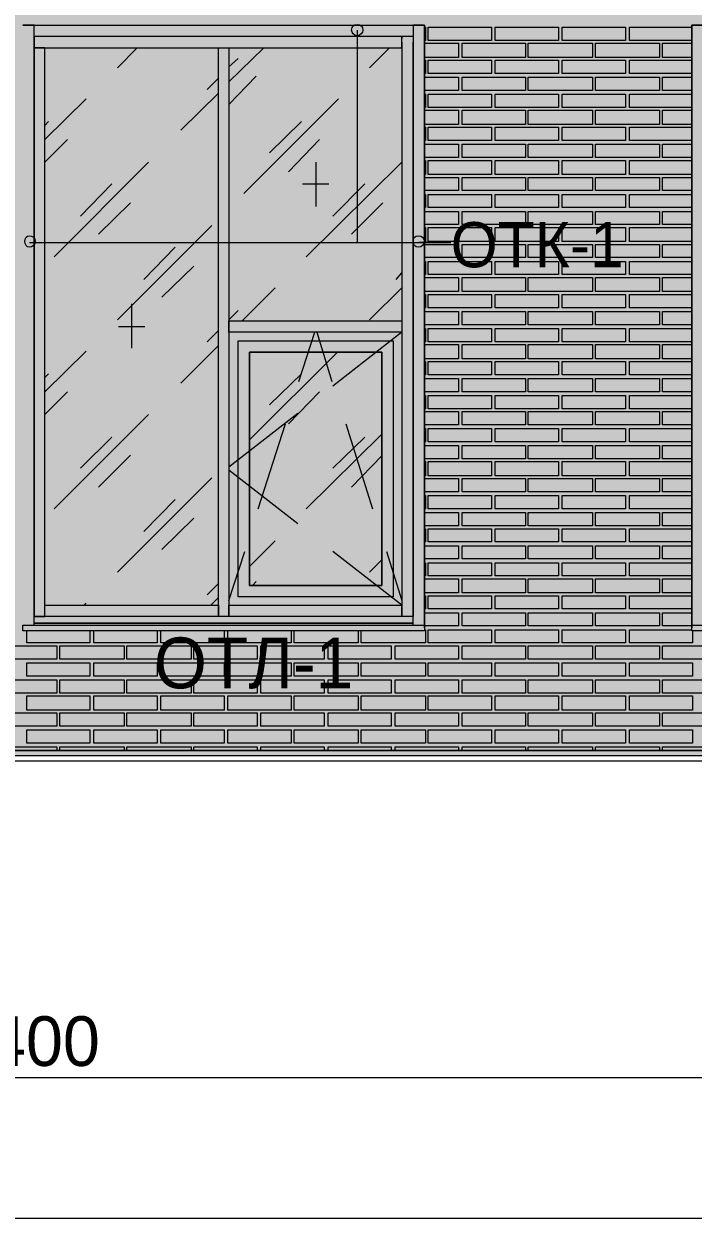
# Model space of a CAD drawing. Header units: millimetres. Extents: x -28928 to 100580, y -22867 to 36490.
# Drawn here: x -1182 to 1815, y 14249 to 19599 of the extents above; entities that cross this region are included whole.
import ezdxf

# ---------------------------------------------------------------- set-up
doc = ezdxf.new("R2010")
doc.units = ezdxf.units.MM
doc.layers.add('PDF _Геометрия', color=7, linetype='Continuous', true_color=0x8f8e8d)
doc.layers.add('PDF _Сплошная заливка', color=7, linetype='Continuous', true_color=0xffffff)
doc.layers.add('PDF _Текст', color=7, linetype='Continuous')

msp = doc.modelspace()

# ---------------------------------------------------------------- hatches: boundary and pattern name
at = {"layer": 'PDF _Сплошная заливка', "true_color": 0xdcd6cf, "transparency": 33554559}
msp.add_hatch(color=254, dxfattribs=at).paths.add_polyline_path([(-18676.6, 16343.4), (-18676.6, 19592.6), (-17276.3, 19592.6), (-17276.3, 16343.4), (19112.6, 16343.4), (19112.6, 30089.1), (-21853.9, 30089.1), (-21853.9, 16343.4), (-21375.9, 16343.4), (-21375.9, 19592.6), (-19277.4, 19592.6), (-19277.4, 16343.4)])

# ---------------------------------------------------------------- linework, layer by layer
at = {"layer": 'PDF _Геометрия', "color": 7, "lineweight": 9}
for points in [[(-21375.9, 16343.4), (-21853.9, 16343.4), (-21375.9, 16343.4), (-21853.9, 16343.4), (-21375.9, 16343.4), (-21375.9, 19592.6), (-19277.4, 19592.6), (-19277.4, 16343.4), (-18676.6, 16343.4), (-18676.6, 19592.6), (-17276.3, 19592.6), (-17276.3, 16343.4), (19112.6, 16343.4), (19112.6, 30089.1), (19112.6, 16343.4), (19133.7, 16343.4), (19133.7, 30089.1), (19133.7, 16343.4), (52641.4, 16343.4)], [(-1135.9, 16906), (-1135.9, 16969.5), (-1135.9, 18243), (-1135.9, 16944.1), (-1089.3, 16944.1), (-1089.3, 18243), (-1089.3, 19491), (-1135.9, 19491), (-1135.9, 18243), (-1135.9, 19516.4), (-1135.9, 19592.6), (-1186.6, 19592.6)], [(-1186.6, 19592.6), (611.4, 19592.6), (611.4, 16893.4), (611.4, 16969.5), (611.4, 18243), (611.4, 19516.4), (611.4, 19592.6), (560.7, 19592.6), (560.7, 19516.4)], [(1910.3, 19516.4), (1910.3, 16944.1), (1859.5, 16944.1), (1859.5, 19516.4), (1859.5, 19592.6), (1808.7, 19592.6), (1808.7, 19516.4), (1808.7, 16969.5), (1808.7, 16893.4), (1808.7, 19592.6), (3611.1, 19592.6), (3611.1, 16893.4), (3611.1, 16969.5), (3611.1, 19516.4), (3611.1, 19592.6), (3560.3, 19592.6), (3560.3, 19516.4), (3560.3, 16944.1), (3509.5, 16944.1), (3509.5, 19516.4)], [(311.1, 19571.4), (311.1, 18619.5), (729.9, 18619.5), (586.1, 18619.5)], [(509.9, 19541.8), (509.9, 19533.4)], [(-763.6, 19402.2), (-674.7, 19491)], [(509.9, 19516.4), (509.9, 18243), (509.9, 16944.1), (-264.3, 16944.1), (-264.3, 16994.9), (509.9, 16994.9)], [(-264.3, 19338.7), (-107.8, 19491)], [(560.7, 16906), (560.7, 16969.5), (560.7, 18243), (560.7, 19516.4), (560.7, 18243), (560.7, 16944.1), (509.9, 16944.1), (509.9, 16994.9), (201.1, 17236)], [(366.1, 19402.2), (454.9, 19491)], [(-264.3, 19406.4), (-222, 19444.5)], [(-361.6, 19304.9), (-310.9, 19355.7)], [(-264.3, 19237.2), (-141.6, 19364.1)], [(-1089.3, 19080.7), (-903.2, 19262.6)], [(-480.1, 19123), (-310.9, 19288)], [(-196.6, 18839.5), (226.4, 19262.6)], [(-1089.3, 19144.1), (-1072.4, 19161)], [(-82.4, 19021.4), (61.4, 19161)], [(-1089.3, 18979.1), (-987.8, 19080.7)], [(2.2, 18936.8), (141.8, 19080.7)], [(-1047, 18556), (-623.9, 18979.1)], [(82.6, 18556), (509.9, 18979.1)], [(124.9, 18979.1), (124.9, 18780.3)], [(-928.6, 18738), (-788.9, 18881.8)], [(65.7, 18881.8), (184.1, 18881.8)], [(201.1, 18738), (344.9, 18881.8)], [(-848.2, 18657.6), (-704.3, 18797.2)], [(285.7, 18657.6), (425.3, 18797.2)], [(-763.6, 18272.6), (-340.5, 18695.7)], [(-1157, 18619.5), (729.9, 18619.5)], [(-645.1, 18454.5), (-505.5, 18598.4)], [(-564.7, 18374.1), (-420.9, 18513.7)], [(484.5, 18454.5), (509.9, 18484.1)], [(-205.1, 18268.4), (-57, 18416.4)], [(366.1, 18272.6), (509.9, 18416.4)], [(-700.1, 18344.5), (-700.1, 18145.7)], [(-264.3, 18272.6), (-222, 18314.9)], [(-759.3, 18243), (-640.9, 18243)], [(-361.6, 18175.3), (-310.9, 18226)], [(48.7, 17997.6), (120.7, 18217.6)], [(129.1, 18217.6), (196.8, 17997.6)], [(509.9, 18217.6), (201.1, 17976.4)], [(-480.1, 17989.1), (-310.9, 18158.4)], [(-1089.3, 17951), (-903.2, 18133)], [(-171.3, 17735.3), (222.2, 18128.7)], [(-1089.3, 18014.5), (-1072.4, 18031.4)], [(-82.4, 17891.8), (61.4, 18031.4)], [(-1089.3, 17849.5), (-987.8, 17951)], [(2.2, 17807.2), (141.8, 17951)], [(-1047, 17426.4), (-623.9, 17849.5)], [(44.5, 17853.7), (-264.3, 17612.6)], [(-133.2, 17426.4), (-10.5, 17807.2)], [(260.3, 17807.2), (378.7, 17426.4)], [(-928.6, 17608.4), (-788.9, 17748)], [(82.6, 17426.4), (421.1, 17760.7)], [(201.1, 17608.4), (344.9, 17748)], [(-848.2, 17523.7), (-704.3, 17667.6)], [(285.7, 17523.7), (421.1, 17663.4)], [(-763.6, 17143), (-340.5, 17566)], [(44.5, 17358.7), (-264.3, 17599.9)], [(-645.1, 17324.9), (-505.5, 17468.7)], [(-564.7, 17244.5), (-420.9, 17384.1)], [(-171.3, 17168.4), (-57, 17282.6)], [(-264.3, 17016), (-192.4, 17236)], [(442.2, 17236), (509.9, 17016)], [(366.1, 17143), (421.1, 17198)], [(-361.6, 17041.4), (-310.9, 17092.2)], [(-158.6, 17083.7), (-141.6, 17100.7)], [(-344.7, 16994.9), (-310.9, 17028.7)], [(-911.6, 16994.9), (-903.2, 17003.4)], [(560.7, 16944.1), (-1135.9, 16944.1)], [(560.7, 16914.5), (-1135.9, 16914.5), (560.7, 16914.5)], [(560.7, 16914.5), (-1135.9, 16914.5)], [(611.4, 16906), (611.4, 16906)], [(1808.7, 16906), (1808.7, 16906)], [(611.4, 16884.9), (611.4, 16880.7)], [(1808.7, 16880.7), (1808.7, 16884.9)], [(82117.2, 14536.8), (82117.2, 16296.8), (63269.1, 16296.8), (-22471.6, 16296.8)], [(-21642.4, 14879.5), (18850.3, 14879.5), (18778.4, 14807.6)], [(-21642.4, 14249.1), (82028.4, 14249.1)]]:
    msp.add_lwpolyline(points, dxfattribs=at)
for points in [[(-289.7, 19541.8), (-1135.9, 19541.8), (-1135.9, 19491), (-289.7, 19491), (509.9, 19491), (509.9, 19541.8), (-289.7, 19541.8), (-1110.5, 19541.8), (-1135.9, 19541.8), (-1135.9, 19592.6), (-1110.5, 19592.6), (-289.7, 19592.6), (535.3, 19592.6), (560.7, 19592.6), (560.7, 19541.8), (535.3, 19541.8)], [(-264.3, 16944.1), (-310.9, 16944.1), (-1089.3, 16944.1), (-1089.3, 16994.9), (-310.9, 16994.9), (-310.9, 16944.1), (-310.9, 18243), (-310.9, 19491), (-264.3, 19491), (-264.3, 18243)], [(509.9, 18217.6), (-264.3, 18217.6), (-264.3, 18268.4), (509.9, 18268.4)], [(-222, 18179.5), (471.8, 18179.5), (471.8, 17033), (-222, 17033)], [(471.8, 18179.5), (471.8, 17033), (-222, 17033), (-222, 18179.5)], [(421.1, 18128.7), (-171.3, 18128.7), (-171.3, 17083.7), (421.1, 17083.7)], [(-171.3, 17083.7), (-171.3, 18128.7), (421.1, 18128.7), (421.1, 17083.7)], [(611.4, 16880.7), (-1186.6, 16880.7), (-1186.6, 16906), (611.4, 16906)], [(3611.1, 16880.7), (1808.7, 16880.7), (1808.7, 16906), (3611.1, 16906)], [(62173.4, 16322.2), (62173.4, 16343.4), (-17276.3, 16343.4), (19112.6, 16343.4), (-17276.3, 16343.4), (-17276.3, 16322.2)]]:
    msp.add_lwpolyline(points, close=True, dxfattribs=at)
at = {"layer": 'PDF _Геометрия', "lineweight": 9}
for points in [[(611.4, 19584.1), (615.7, 19584.1), (615.7, 19524.9), (611.4, 19524.9)], [(1808.7, 19524.9), (1529.5, 19524.9), (1529.5, 19584.1), (1808.7, 19584.1)], [(611.4, 19512.2), (619.9, 19512.2), (763.7, 19512.2), (763.7, 19448.7), (619.9, 19448.7), (611.4, 19448.7)], [(1808.7, 19448.7), (1677.6, 19448.7), (1677.6, 19512.2), (1808.7, 19512.2)], [(611.4, 19436), (615.7, 19436), (615.7, 19376.8), (611.4, 19376.8)], [(1808.7, 19376.8), (1529.5, 19376.8), (1529.5, 19436), (1808.7, 19436)], [(611.4, 19359.9), (619.9, 19359.9), (763.7, 19359.9), (763.7, 19300.7), (619.9, 19300.7), (611.4, 19300.7)], [(1808.7, 19300.7), (1677.6, 19300.7), (1677.6, 19359.9), (1808.7, 19359.9)], [(611.4, 19283.7), (615.7, 19283.7), (615.7, 19224.5), (611.4, 19224.5)], [(1808.7, 19224.5), (1529.5, 19224.5), (1529.5, 19283.7), (1808.7, 19283.7)], [(611.4, 19211.8), (619.9, 19211.8), (763.7, 19211.8), (763.7, 19148.4), (619.9, 19148.4), (611.4, 19148.4)], [(1808.7, 19148.4), (1677.6, 19148.4), (1677.6, 19211.8), (1808.7, 19211.8)], [(611.4, 19135.7), (615.7, 19135.7), (615.7, 19076.4), (611.4, 19076.4)], [(1808.7, 19076.4), (1529.5, 19076.4), (1529.5, 19135.7), (1808.7, 19135.7)], [(611.4, 19059.5), (619.9, 19059.5), (763.7, 19059.5), (763.7, 19000.3), (619.9, 19000.3), (611.4, 19000.3)], [(1808.7, 19000.3), (1677.6, 19000.3), (1677.6, 19059.5), (1808.7, 19059.5)], [(611.4, 18987.6), (615.7, 18987.6), (615.7, 18924.1), (611.4, 18924.1)], [(1808.7, 18924.1), (1529.5, 18924.1), (1529.5, 18987.6), (1808.7, 18987.6)], [(611.4, 18911.4), (619.9, 18911.4), (763.7, 18911.4), (763.7, 18852.2), (619.9, 18852.2), (611.4, 18852.2)], [(1808.7, 18852.2), (1677.6, 18852.2), (1677.6, 18911.4), (1808.7, 18911.4)], [(611.4, 18835.3), (615.7, 18835.3), (615.7, 18776), (611.4, 18776)], [(1808.7, 18776), (1529.5, 18776), (1529.5, 18835.3), (1808.7, 18835.3)], [(611.4, 18759.1), (619.9, 18759.1), (763.7, 18759.1), (763.7, 18699.9), (619.9, 18699.9), (611.4, 18699.9)], [(1808.7, 18699.9), (1677.6, 18699.9), (1677.6, 18759.1), (1808.7, 18759.1)], [(611.4, 18687.2), (615.7, 18687.2), (615.7, 18623.7), (611.4, 18623.7)], [(1808.7, 18623.7), (1529.5, 18623.7), (1529.5, 18687.2), (1808.7, 18687.2)], [(611.4, 18611), (619.9, 18611), (763.7, 18611), (763.7, 18551.8), (619.9, 18551.8), (611.4, 18551.8)], [(1808.7, 18551.8), (1677.6, 18551.8), (1677.6, 18611), (1808.7, 18611)], [(611.4, 18534.9), (615.7, 18534.9), (615.7, 18475.7), (611.4, 18475.7)], [(1808.7, 18475.7), (1529.5, 18475.7), (1529.5, 18534.9), (1808.7, 18534.9)], [(611.4, 18463), (619.9, 18463), (763.7, 18463), (763.7, 18399.5), (619.9, 18399.5), (611.4, 18399.5)], [(1808.7, 18399.5), (1677.6, 18399.5), (1677.6, 18463), (1808.7, 18463)], [(611.4, 18386.8), (615.7, 18386.8), (615.7, 18327.6), (611.4, 18327.6)], [(1808.7, 18327.6), (1529.5, 18327.6), (1529.5, 18386.8), (1808.7, 18386.8)], [(611.4, 18310.7), (619.9, 18310.7), (763.7, 18310.7), (763.7, 18251.4), (619.9, 18251.4), (611.4, 18251.4)], [(1808.7, 18251.4), (1677.6, 18251.4), (1677.6, 18310.7), (1808.7, 18310.7)], [(611.4, 18234.5), (615.7, 18234.5), (615.7, 18175.3), (611.4, 18175.3)], [(1808.7, 18175.3), (1529.5, 18175.3), (1529.5, 18234.5), (1808.7, 18234.5)], [(611.4, 18162.6), (619.9, 18162.6), (763.7, 18162.6), (763.7, 18099.1), (619.9, 18099.1), (611.4, 18099.1)], [(1808.7, 18099.1), (1677.6, 18099.1), (1677.6, 18162.6), (1808.7, 18162.6)], [(611.4, 18086.4), (615.7, 18086.4), (615.7, 18027.2), (611.4, 18027.2)], [(1808.7, 18027.2), (1529.5, 18027.2), (1529.5, 18086.4), (1808.7, 18086.4)], [(611.4, 18010.3), (619.9, 18010.3), (763.7, 18010.3), (763.7, 17951), (619.9, 17951), (611.4, 17951)], [(1808.7, 17951), (1677.6, 17951), (1677.6, 18010.3), (1808.7, 18010.3)], [(611.4, 17934.1), (615.7, 17934.1), (615.7, 17874.9), (611.4, 17874.9)], [(1808.7, 17874.9), (1529.5, 17874.9), (1529.5, 17934.1), (1808.7, 17934.1)], [(611.4, 17862.2), (619.9, 17862.2), (763.7, 17862.2), (763.7, 17803), (619.9, 17803), (611.4, 17803)], [(1808.7, 17803), (1677.6, 17803), (1677.6, 17862.2), (1808.7, 17862.2)], [(611.4, 17786), (615.7, 17786), (615.7, 17726.8), (611.4, 17726.8)], [(1808.7, 17726.8), (1529.5, 17726.8), (1529.5, 17786), (1808.7, 17786)], [(611.4, 17709.9), (619.9, 17709.9), (763.7, 17709.9), (763.7, 17650.7), (619.9, 17650.7), (611.4, 17650.7)], [(1808.7, 17650.7), (1677.6, 17650.7), (1677.6, 17709.9), (1808.7, 17709.9)], [(611.4, 17638), (615.7, 17638), (615.7, 17574.5), (611.4, 17574.5)], [(1808.7, 17574.5), (1529.5, 17574.5), (1529.5, 17638), (1808.7, 17638)], [(611.4, 17561.8), (619.9, 17561.8), (763.7, 17561.8), (763.7, 17502.6), (619.9, 17502.6), (611.4, 17502.6)], [(1808.7, 17502.6), (1677.6, 17502.6), (1677.6, 17561.8), (1808.7, 17561.8)], [(611.4, 17485.7), (615.7, 17485.7), (615.7, 17426.4), (611.4, 17426.4)], [(1808.7, 17426.4), (1529.5, 17426.4), (1529.5, 17485.7), (1808.7, 17485.7)], [(611.4, 17409.5), (619.9, 17409.5), (763.7, 17409.5), (763.7, 17350.3), (619.9, 17350.3), (611.4, 17350.3)], [(1808.7, 17350.3), (1677.6, 17350.3), (1677.6, 17409.5), (1808.7, 17409.5)], [(611.4, 17337.6), (615.7, 17337.6), (615.7, 17278.4), (611.4, 17278.4)], [(1808.7, 17278.4), (1529.5, 17278.4), (1529.5, 17337.6), (1808.7, 17337.6)], [(611.4, 17261.4), (619.9, 17261.4), (763.7, 17261.4), (763.7, 17202.2), (619.9, 17202.2), (611.4, 17202.2)], [(1808.7, 17202.2), (1677.6, 17202.2), (1677.6, 17261.4), (1808.7, 17261.4)], [(611.4, 17185.3), (615.7, 17185.3), (615.7, 17126), (611.4, 17126)], [(1808.7, 17126), (1529.5, 17126), (1529.5, 17185.3), (1808.7, 17185.3)], [(611.4, 17113.4), (619.9, 17113.4), (763.7, 17113.4), (763.7, 17049.9), (619.9, 17049.9), (611.4, 17049.9)], [(1808.7, 17049.9), (1677.6, 17049.9), (1677.6, 17113.4), (1808.7, 17113.4)], [(611.4, 17037.2), (615.7, 17037.2), (615.7, 16978), (611.4, 16978)], [(1808.7, 16978), (1529.5, 16978), (1529.5, 17037.2), (1808.7, 17037.2)], [(611.4, 16961), (619.9, 16961), (763.7, 16961), (763.7, 16901.8), (619.9, 16901.8), (611.4, 16901.8)], [(1808.7, 16901.8), (1677.6, 16901.8), (1677.6, 16961), (1808.7, 16961)], [(-886.3, 16880.7), (-886.3, 16825.7), (-1169.7, 16825.7), (-1169.7, 16880.7)], [(-585.9, 16880.7), (-585.9, 16825.7), (-869.3, 16825.7), (-869.3, 16880.7)], [(-285.5, 16880.7), (-285.5, 16825.7), (-568.9, 16825.7), (-568.9, 16880.7)], [(14.9, 16880.7), (14.9, 16825.7), (-268.6, 16825.7), (-268.6, 16880.7)], [(315.3, 16880.7), (315.3, 16825.7), (27.6, 16825.7), (27.6, 16880.7)], [(611.4, 16884.9), (615.7, 16884.9), (615.7, 16825.7), (328, 16825.7), (328, 16880.7)], [(1813, 16880.7), (1813, 16825.7), (1529.5, 16825.7), (1529.5, 16884.9), (1808.7, 16884.9)], [(-1317.8, 16343.4), (-1317.8, 16360.3), (-1178.2, 16360.3), (-1034.3, 16360.3), (-1034.3, 16343.4)], [(-1021.6, 16343.4), (-1021.6, 16360.3), (-877.8, 16360.3), (-733.9, 16360.3), (-733.9, 16343.4)], [(-721.3, 16343.4), (-721.3, 16360.3), (-577.4, 16360.3), (-433.6, 16360.3), (-433.6, 16343.4)], [(-420.9, 16343.4), (-420.9, 16360.3), (-277, 16360.3), (-137.4, 16360.3), (-137.4, 16343.4)], [(-120.5, 16343.4), (-120.5, 16360.3), (23.4, 16360.3), (163, 16360.3), (163, 16343.4)], [(179.9, 16343.4), (179.9, 16360.3), (323.7, 16360.3), (463.4, 16360.3), (463.4, 16343.4)], [(480.3, 16343.4), (480.3, 16360.3), (619.9, 16360.3), (763.7, 16360.3), (763.7, 16343.4)], [(780.7, 16343.4), (780.7, 16360.3), (920.3, 16360.3), (1064.1, 16360.3), (1064.1, 16343.4)], [(1076.8, 16343.4), (1076.8, 16360.3), (1220.7, 16360.3), (1364.5, 16360.3), (1364.5, 16343.4)], [(1377.2, 16343.4), (1377.2, 16360.3), (1521.1, 16360.3), (1664.9, 16360.3), (1664.9, 16343.4)], [(1677.6, 16343.4), (1677.6, 16360.3), (1821.4, 16360.3), (1961.1, 16360.3), (1961.1, 16343.4)]]:
    msp.add_lwpolyline(points, dxfattribs=at)
for points in [[(911.8, 19584.1), (911.8, 19524.9), (628.4, 19524.9), (628.4, 19584.1)], [(1212.2, 19584.1), (1212.2, 19524.9), (928.7, 19524.9), (928.7, 19584.1)], [(1512.6, 19584.1), (1512.6, 19524.9), (1229.1, 19524.9), (1229.1, 19584.1)], [(1064.1, 19448.7), (920.3, 19448.7), (780.7, 19448.7), (780.7, 19512.2), (920.3, 19512.2), (1064.1, 19512.2)], [(1364.5, 19448.7), (1220.7, 19448.7), (1076.8, 19448.7), (1076.8, 19512.2), (1220.7, 19512.2), (1364.5, 19512.2)], [(1664.9, 19448.7), (1521.1, 19448.7), (1377.2, 19448.7), (1377.2, 19512.2), (1521.1, 19512.2), (1664.9, 19512.2)], [(911.8, 19436), (911.8, 19376.8), (628.4, 19376.8), (628.4, 19436)], [(1212.2, 19436), (1212.2, 19376.8), (928.7, 19376.8), (928.7, 19436)], [(1512.6, 19436), (1512.6, 19376.8), (1229.1, 19376.8), (1229.1, 19436)], [(1064.1, 19300.7), (920.3, 19300.7), (780.7, 19300.7), (780.7, 19359.9), (920.3, 19359.9), (1064.1, 19359.9)], [(1364.5, 19300.7), (1220.7, 19300.7), (1076.8, 19300.7), (1076.8, 19359.9), (1220.7, 19359.9), (1364.5, 19359.9)], [(1664.9, 19300.7), (1521.1, 19300.7), (1377.2, 19300.7), (1377.2, 19359.9), (1521.1, 19359.9), (1664.9, 19359.9)], [(911.8, 19283.7), (911.8, 19224.5), (628.4, 19224.5), (628.4, 19283.7)], [(1212.2, 19283.7), (1212.2, 19224.5), (928.7, 19224.5), (928.7, 19283.7)], [(1512.6, 19283.7), (1512.6, 19224.5), (1229.1, 19224.5), (1229.1, 19283.7)], [(1064.1, 19148.4), (920.3, 19148.4), (780.7, 19148.4), (780.7, 19211.8), (920.3, 19211.8), (1064.1, 19211.8)], [(1364.5, 19148.4), (1220.7, 19148.4), (1076.8, 19148.4), (1076.8, 19211.8), (1220.7, 19211.8), (1364.5, 19211.8)], [(1664.9, 19148.4), (1521.1, 19148.4), (1377.2, 19148.4), (1377.2, 19211.8), (1521.1, 19211.8), (1664.9, 19211.8)], [(911.8, 19135.7), (911.8, 19076.4), (628.4, 19076.4), (628.4, 19135.7)], [(1212.2, 19135.7), (1212.2, 19076.4), (928.7, 19076.4), (928.7, 19135.7)], [(1512.6, 19135.7), (1512.6, 19076.4), (1229.1, 19076.4), (1229.1, 19135.7)], [(1064.1, 19000.3), (920.3, 19000.3), (780.7, 19000.3), (780.7, 19059.5), (920.3, 19059.5), (1064.1, 19059.5)], [(1364.5, 19000.3), (1220.7, 19000.3), (1076.8, 19000.3), (1076.8, 19059.5), (1220.7, 19059.5), (1364.5, 19059.5)], [(1664.9, 19000.3), (1521.1, 19000.3), (1377.2, 19000.3), (1377.2, 19059.5), (1521.1, 19059.5), (1664.9, 19059.5)], [(911.8, 18987.6), (911.8, 18924.1), (628.4, 18924.1), (628.4, 18987.6)], [(1212.2, 18987.6), (1212.2, 18924.1), (928.7, 18924.1), (928.7, 18987.6)], [(1512.6, 18987.6), (1512.6, 18924.1), (1229.1, 18924.1), (1229.1, 18987.6)], [(1064.1, 18852.2), (920.3, 18852.2), (780.7, 18852.2), (780.7, 18911.4), (920.3, 18911.4), (1064.1, 18911.4)], [(1364.5, 18852.2), (1220.7, 18852.2), (1076.8, 18852.2), (1076.8, 18911.4), (1220.7, 18911.4), (1364.5, 18911.4)], [(1664.9, 18852.2), (1521.1, 18852.2), (1377.2, 18852.2), (1377.2, 18911.4), (1521.1, 18911.4), (1664.9, 18911.4)], [(911.8, 18835.3), (911.8, 18776), (628.4, 18776), (628.4, 18835.3)], [(1212.2, 18835.3), (1212.2, 18776), (928.7, 18776), (928.7, 18835.3)], [(1512.6, 18835.3), (1512.6, 18776), (1229.1, 18776), (1229.1, 18835.3)], [(1064.1, 18699.9), (920.3, 18699.9), (780.7, 18699.9), (780.7, 18759.1), (920.3, 18759.1), (1064.1, 18759.1)], [(1364.5, 18699.9), (1220.7, 18699.9), (1076.8, 18699.9), (1076.8, 18759.1), (1220.7, 18759.1), (1364.5, 18759.1)], [(1664.9, 18699.9), (1521.1, 18699.9), (1377.2, 18699.9), (1377.2, 18759.1), (1521.1, 18759.1), (1664.9, 18759.1)], [(911.8, 18687.2), (911.8, 18623.7), (628.4, 18623.7), (628.4, 18687.2)], [(1212.2, 18687.2), (1212.2, 18623.7), (928.7, 18623.7), (928.7, 18687.2)], [(1512.6, 18687.2), (1512.6, 18623.7), (1229.1, 18623.7), (1229.1, 18687.2)], [(1064.1, 18551.8), (920.3, 18551.8), (780.7, 18551.8), (780.7, 18611), (920.3, 18611), (1064.1, 18611)], [(1364.5, 18551.8), (1220.7, 18551.8), (1076.8, 18551.8), (1076.8, 18611), (1220.7, 18611), (1364.5, 18611)], [(1664.9, 18551.8), (1521.1, 18551.8), (1377.2, 18551.8), (1377.2, 18611), (1521.1, 18611), (1664.9, 18611)], [(911.8, 18534.9), (911.8, 18475.7), (628.4, 18475.7), (628.4, 18534.9)], [(1212.2, 18534.9), (1212.2, 18475.7), (928.7, 18475.7), (928.7, 18534.9)], [(1512.6, 18534.9), (1512.6, 18475.7), (1229.1, 18475.7), (1229.1, 18534.9)], [(1064.1, 18399.5), (920.3, 18399.5), (780.7, 18399.5), (780.7, 18463), (920.3, 18463), (1064.1, 18463)], [(1364.5, 18399.5), (1220.7, 18399.5), (1076.8, 18399.5), (1076.8, 18463), (1220.7, 18463), (1364.5, 18463)], [(1664.9, 18399.5), (1521.1, 18399.5), (1377.2, 18399.5), (1377.2, 18463), (1521.1, 18463), (1664.9, 18463)], [(911.8, 18386.8), (911.8, 18327.6), (628.4, 18327.6), (628.4, 18386.8)], [(1212.2, 18386.8), (1212.2, 18327.6), (928.7, 18327.6), (928.7, 18386.8)], [(1512.6, 18386.8), (1512.6, 18327.6), (1229.1, 18327.6), (1229.1, 18386.8)], [(1064.1, 18251.4), (920.3, 18251.4), (780.7, 18251.4), (780.7, 18310.7), (920.3, 18310.7), (1064.1, 18310.7)], [(1364.5, 18251.4), (1220.7, 18251.4), (1076.8, 18251.4), (1076.8, 18310.7), (1220.7, 18310.7), (1364.5, 18310.7)], [(1664.9, 18251.4), (1521.1, 18251.4), (1377.2, 18251.4), (1377.2, 18310.7), (1521.1, 18310.7), (1664.9, 18310.7)], [(911.8, 18234.5), (911.8, 18175.3), (628.4, 18175.3), (628.4, 18234.5)], [(1212.2, 18234.5), (1212.2, 18175.3), (928.7, 18175.3), (928.7, 18234.5)], [(1512.6, 18234.5), (1512.6, 18175.3), (1229.1, 18175.3), (1229.1, 18234.5)], [(1064.1, 18099.1), (920.3, 18099.1), (780.7, 18099.1), (780.7, 18162.6), (920.3, 18162.6), (1064.1, 18162.6)], [(1364.5, 18099.1), (1220.7, 18099.1), (1076.8, 18099.1), (1076.8, 18162.6), (1220.7, 18162.6), (1364.5, 18162.6)], [(1664.9, 18099.1), (1521.1, 18099.1), (1377.2, 18099.1), (1377.2, 18162.6), (1521.1, 18162.6), (1664.9, 18162.6)], [(911.8, 18086.4), (911.8, 18027.2), (628.4, 18027.2), (628.4, 18086.4)], [(1212.2, 18086.4), (1212.2, 18027.2), (928.7, 18027.2), (928.7, 18086.4)], [(1512.6, 18086.4), (1512.6, 18027.2), (1229.1, 18027.2), (1229.1, 18086.4)], [(1064.1, 17951), (920.3, 17951), (780.7, 17951), (780.7, 18010.3), (920.3, 18010.3), (1064.1, 18010.3)], [(1364.5, 17951), (1220.7, 17951), (1076.8, 17951), (1076.8, 18010.3), (1220.7, 18010.3), (1364.5, 18010.3)], [(1664.9, 17951), (1521.1, 17951), (1377.2, 17951), (1377.2, 18010.3), (1521.1, 18010.3), (1664.9, 18010.3)], [(911.8, 17934.1), (911.8, 17874.9), (628.4, 17874.9), (628.4, 17934.1)], [(1212.2, 17934.1), (1212.2, 17874.9), (928.7, 17874.9), (928.7, 17934.1)], [(1512.6, 17934.1), (1512.6, 17874.9), (1229.1, 17874.9), (1229.1, 17934.1)], [(1064.1, 17803), (920.3, 17803), (780.7, 17803), (780.7, 17862.2), (920.3, 17862.2), (1064.1, 17862.2)], [(1364.5, 17803), (1220.7, 17803), (1076.8, 17803), (1076.8, 17862.2), (1220.7, 17862.2), (1364.5, 17862.2)], [(1664.9, 17803), (1521.1, 17803), (1377.2, 17803), (1377.2, 17862.2), (1521.1, 17862.2), (1664.9, 17862.2)], [(911.8, 17786), (911.8, 17726.8), (628.4, 17726.8), (628.4, 17786)], [(1212.2, 17786), (1212.2, 17726.8), (928.7, 17726.8), (928.7, 17786)], [(1512.6, 17786), (1512.6, 17726.8), (1229.1, 17726.8), (1229.1, 17786)], [(1064.1, 17650.7), (920.3, 17650.7), (780.7, 17650.7), (780.7, 17709.9), (920.3, 17709.9), (1064.1, 17709.9)], [(1364.5, 17650.7), (1220.7, 17650.7), (1076.8, 17650.7), (1076.8, 17709.9), (1220.7, 17709.9), (1364.5, 17709.9)], [(1664.9, 17650.7), (1521.1, 17650.7), (1377.2, 17650.7), (1377.2, 17709.9), (1521.1, 17709.9), (1664.9, 17709.9)], [(911.8, 17638), (911.8, 17574.5), (628.4, 17574.5), (628.4, 17638)], [(1212.2, 17638), (1212.2, 17574.5), (928.7, 17574.5), (928.7, 17638)], [(1512.6, 17638), (1512.6, 17574.5), (1229.1, 17574.5), (1229.1, 17638)], [(1064.1, 17502.6), (920.3, 17502.6), (780.7, 17502.6), (780.7, 17561.8), (920.3, 17561.8), (1064.1, 17561.8)], [(1364.5, 17502.6), (1220.7, 17502.6), (1076.8, 17502.6), (1076.8, 17561.8), (1220.7, 17561.8), (1364.5, 17561.8)], [(1664.9, 17502.6), (1521.1, 17502.6), (1377.2, 17502.6), (1377.2, 17561.8), (1521.1, 17561.8), (1664.9, 17561.8)], [(911.8, 17485.7), (911.8, 17426.4), (628.4, 17426.4), (628.4, 17485.7)], [(1212.2, 17485.7), (1212.2, 17426.4), (928.7, 17426.4), (928.7, 17485.7)], [(1512.6, 17485.7), (1512.6, 17426.4), (1229.1, 17426.4), (1229.1, 17485.7)], [(1064.1, 17350.3), (920.3, 17350.3), (780.7, 17350.3), (780.7, 17409.5), (920.3, 17409.5), (1064.1, 17409.5)], [(1364.5, 17350.3), (1220.7, 17350.3), (1076.8, 17350.3), (1076.8, 17409.5), (1220.7, 17409.5), (1364.5, 17409.5)], [(1664.9, 17350.3), (1521.1, 17350.3), (1377.2, 17350.3), (1377.2, 17409.5), (1521.1, 17409.5), (1664.9, 17409.5)], [(911.8, 17337.6), (911.8, 17278.4), (628.4, 17278.4), (628.4, 17337.6)], [(1212.2, 17337.6), (1212.2, 17278.4), (928.7, 17278.4), (928.7, 17337.6)], [(1512.6, 17337.6), (1512.6, 17278.4), (1229.1, 17278.4), (1229.1, 17337.6)], [(1064.1, 17202.2), (920.3, 17202.2), (780.7, 17202.2), (780.7, 17261.4), (920.3, 17261.4), (1064.1, 17261.4)], [(1364.5, 17202.2), (1220.7, 17202.2), (1076.8, 17202.2), (1076.8, 17261.4), (1220.7, 17261.4), (1364.5, 17261.4)], [(1664.9, 17202.2), (1521.1, 17202.2), (1377.2, 17202.2), (1377.2, 17261.4), (1521.1, 17261.4), (1664.9, 17261.4)], [(911.8, 17185.3), (911.8, 17126), (628.4, 17126), (628.4, 17185.3)], [(1212.2, 17185.3), (1212.2, 17126), (928.7, 17126), (928.7, 17185.3)], [(1512.6, 17185.3), (1512.6, 17126), (1229.1, 17126), (1229.1, 17185.3)], [(1064.1, 17049.9), (920.3, 17049.9), (780.7, 17049.9), (780.7, 17113.4), (920.3, 17113.4), (1064.1, 17113.4)], [(1364.5, 17049.9), (1220.7, 17049.9), (1076.8, 17049.9), (1076.8, 17113.4), (1220.7, 17113.4), (1364.5, 17113.4)], [(1664.9, 17049.9), (1521.1, 17049.9), (1377.2, 17049.9), (1377.2, 17113.4), (1521.1, 17113.4), (1664.9, 17113.4)], [(911.8, 17037.2), (911.8, 16978), (628.4, 16978), (628.4, 17037.2)], [(1212.2, 17037.2), (1212.2, 16978), (928.7, 16978), (928.7, 17037.2)], [(1512.6, 17037.2), (1512.6, 16978), (1229.1, 16978), (1229.1, 17037.2)], [(1064.1, 16901.8), (920.3, 16901.8), (780.7, 16901.8), (780.7, 16961), (920.3, 16961), (1064.1, 16961)], [(1364.5, 16901.8), (1220.7, 16901.8), (1076.8, 16901.8), (1076.8, 16961), (1220.7, 16961), (1364.5, 16961)], [(1664.9, 16901.8), (1521.1, 16901.8), (1377.2, 16901.8), (1377.2, 16961), (1521.1, 16961), (1664.9, 16961)], [(911.8, 16884.9), (911.8, 16825.7), (628.4, 16825.7), (628.4, 16884.9)], [(1212.2, 16884.9), (1212.2, 16825.7), (928.7, 16825.7), (928.7, 16884.9)], [(1512.6, 16884.9), (1512.6, 16825.7), (1229.1, 16825.7), (1229.1, 16884.9)], [(-1034.3, 16753.7), (-1178.2, 16753.7), (-1317.8, 16753.7), (-1317.8, 16813), (-1178.2, 16813), (-1034.3, 16813)], [(-733.9, 16753.7), (-877.8, 16753.7), (-1021.6, 16753.7), (-1021.6, 16813), (-877.8, 16813), (-733.9, 16813)], [(-433.6, 16753.7), (-577.4, 16753.7), (-721.3, 16753.7), (-721.3, 16813), (-577.4, 16813), (-433.6, 16813)], [(-137.4, 16753.7), (-277, 16753.7), (-420.9, 16753.7), (-420.9, 16813), (-277, 16813), (-137.4, 16813)], [(163, 16753.7), (23.4, 16753.7), (-120.5, 16753.7), (-120.5, 16813), (23.4, 16813), (163, 16813)], [(463.4, 16753.7), (323.7, 16753.7), (179.9, 16753.7), (179.9, 16813), (323.7, 16813), (463.4, 16813)], [(763.7, 16753.7), (619.9, 16753.7), (480.3, 16753.7), (480.3, 16813), (619.9, 16813), (763.7, 16813)], [(1064.1, 16753.7), (920.3, 16753.7), (780.7, 16753.7), (780.7, 16813), (920.3, 16813), (1064.1, 16813)], [(1364.5, 16753.7), (1220.7, 16753.7), (1076.8, 16753.7), (1076.8, 16813), (1220.7, 16813), (1364.5, 16813)], [(1664.9, 16753.7), (1521.1, 16753.7), (1377.2, 16753.7), (1377.2, 16813), (1521.1, 16813), (1664.9, 16813)], [(1961.1, 16753.7), (1821.4, 16753.7), (1677.6, 16753.7), (1677.6, 16813), (1821.4, 16813), (1961.1, 16813)], [(-886.3, 16736.8), (-886.3, 16677.6), (-1169.7, 16677.6), (-1169.7, 16736.8)], [(-585.9, 16736.8), (-585.9, 16677.6), (-869.3, 16677.6), (-869.3, 16736.8)], [(-285.5, 16736.8), (-285.5, 16677.6), (-568.9, 16677.6), (-568.9, 16736.8)], [(14.9, 16736.8), (14.9, 16677.6), (-268.6, 16677.6), (-268.6, 16736.8)], [(315.3, 16736.8), (315.3, 16677.6), (27.6, 16677.6), (27.6, 16736.8)], [(615.7, 16736.8), (615.7, 16677.6), (328, 16677.6), (328, 16736.8)], [(911.8, 16736.8), (911.8, 16677.6), (628.4, 16677.6), (628.4, 16736.8)], [(1212.2, 16736.8), (1212.2, 16677.6), (928.7, 16677.6), (928.7, 16736.8)], [(1512.6, 16736.8), (1512.6, 16677.6), (1229.1, 16677.6), (1229.1, 16736.8)], [(1813, 16736.8), (1813, 16677.6), (1529.5, 16677.6), (1529.5, 16736.8)], [(-1034.3, 16601.4), (-1178.2, 16601.4), (-1317.8, 16601.4), (-1317.8, 16660.7), (-1178.2, 16660.7), (-1034.3, 16660.7)], [(-733.9, 16601.4), (-877.8, 16601.4), (-1021.6, 16601.4), (-1021.6, 16660.7), (-877.8, 16660.7), (-733.9, 16660.7)], [(-433.6, 16601.4), (-577.4, 16601.4), (-721.3, 16601.4), (-721.3, 16660.7), (-577.4, 16660.7), (-433.6, 16660.7)], [(-137.4, 16601.4), (-277, 16601.4), (-420.9, 16601.4), (-420.9, 16660.7), (-277, 16660.7), (-137.4, 16660.7)], [(163, 16601.4), (23.4, 16601.4), (-120.5, 16601.4), (-120.5, 16660.7), (23.4, 16660.7), (163, 16660.7)], [(463.4, 16601.4), (323.7, 16601.4), (179.9, 16601.4), (179.9, 16660.7), (323.7, 16660.7), (463.4, 16660.7)], [(763.7, 16601.4), (619.9, 16601.4), (480.3, 16601.4), (480.3, 16660.7), (619.9, 16660.7), (763.7, 16660.7)], [(1064.1, 16601.4), (920.3, 16601.4), (780.7, 16601.4), (780.7, 16660.7), (920.3, 16660.7), (1064.1, 16660.7)], [(1364.5, 16601.4), (1220.7, 16601.4), (1076.8, 16601.4), (1076.8, 16660.7), (1220.7, 16660.7), (1364.5, 16660.7)], [(1664.9, 16601.4), (1521.1, 16601.4), (1377.2, 16601.4), (1377.2, 16660.7), (1521.1, 16660.7), (1664.9, 16660.7)], [(1961.1, 16601.4), (1821.4, 16601.4), (1677.6, 16601.4), (1677.6, 16660.7), (1821.4, 16660.7), (1961.1, 16660.7)], [(-886.3, 16588.7), (-886.3, 16525.3), (-1169.7, 16525.3), (-1169.7, 16588.7)], [(-585.9, 16588.7), (-585.9, 16525.3), (-869.3, 16525.3), (-869.3, 16588.7)], [(-285.5, 16588.7), (-285.5, 16525.3), (-568.9, 16525.3), (-568.9, 16588.7)], [(14.9, 16588.7), (14.9, 16525.3), (-268.6, 16525.3), (-268.6, 16588.7)], [(315.3, 16588.7), (315.3, 16525.3), (27.6, 16525.3), (27.6, 16588.7)], [(615.7, 16588.7), (615.7, 16525.3), (328, 16525.3), (328, 16588.7)], [(911.8, 16588.7), (911.8, 16525.3), (628.4, 16525.3), (628.4, 16588.7)], [(1212.2, 16588.7), (1212.2, 16525.3), (928.7, 16525.3), (928.7, 16588.7)], [(1512.6, 16588.7), (1512.6, 16525.3), (1229.1, 16525.3), (1229.1, 16588.7)], [(1813, 16588.7), (1813, 16525.3), (1529.5, 16525.3), (1529.5, 16588.7)], [(-1034.3, 16453.4), (-1178.2, 16453.4), (-1317.8, 16453.4), (-1317.8, 16512.6), (-1178.2, 16512.6), (-1034.3, 16512.6)], [(-733.9, 16453.4), (-877.8, 16453.4), (-1021.6, 16453.4), (-1021.6, 16512.6), (-877.8, 16512.6), (-733.9, 16512.6)], [(-433.6, 16453.4), (-577.4, 16453.4), (-721.3, 16453.4), (-721.3, 16512.6), (-577.4, 16512.6), (-433.6, 16512.6)], [(-137.4, 16453.4), (-277, 16453.4), (-420.9, 16453.4), (-420.9, 16512.6), (-277, 16512.6), (-137.4, 16512.6)], [(163, 16453.4), (23.4, 16453.4), (-120.5, 16453.4), (-120.5, 16512.6), (23.4, 16512.6), (163, 16512.6)], [(463.4, 16453.4), (323.7, 16453.4), (179.9, 16453.4), (179.9, 16512.6), (323.7, 16512.6), (463.4, 16512.6)], [(763.7, 16453.4), (619.9, 16453.4), (480.3, 16453.4), (480.3, 16512.6), (619.9, 16512.6), (763.7, 16512.6)], [(1064.1, 16453.4), (920.3, 16453.4), (780.7, 16453.4), (780.7, 16512.6), (920.3, 16512.6), (1064.1, 16512.6)], [(1364.5, 16453.4), (1220.7, 16453.4), (1076.8, 16453.4), (1076.8, 16512.6), (1220.7, 16512.6), (1364.5, 16512.6)], [(1664.9, 16453.4), (1521.1, 16453.4), (1377.2, 16453.4), (1377.2, 16512.6), (1521.1, 16512.6), (1664.9, 16512.6)], [(1961.1, 16453.4), (1821.4, 16453.4), (1677.6, 16453.4), (1677.6, 16512.6), (1821.4, 16512.6), (1961.1, 16512.6)], [(-886.3, 16436.4), (-886.3, 16377.2), (-1169.7, 16377.2), (-1169.7, 16436.4)], [(-585.9, 16436.4), (-585.9, 16377.2), (-869.3, 16377.2), (-869.3, 16436.4)], [(-285.5, 16436.4), (-285.5, 16377.2), (-568.9, 16377.2), (-568.9, 16436.4)], [(14.9, 16436.4), (14.9, 16377.2), (-268.6, 16377.2), (-268.6, 16436.4)], [(315.3, 16436.4), (315.3, 16377.2), (27.6, 16377.2), (27.6, 16436.4)], [(615.7, 16436.4), (615.7, 16377.2), (328, 16377.2), (328, 16436.4)], [(911.8, 16436.4), (911.8, 16377.2), (628.4, 16377.2), (628.4, 16436.4)], [(1212.2, 16436.4), (1212.2, 16377.2), (928.7, 16377.2), (928.7, 16436.4)], [(1512.6, 16436.4), (1512.6, 16377.2), (1229.1, 16377.2), (1229.1, 16436.4)], [(1813, 16436.4), (1813, 16377.2), (1529.5, 16377.2), (1529.5, 16436.4)]]:
    msp.add_lwpolyline(points, close=True, dxfattribs=at)
at = {"layer": 'PDF _Геометрия', "color": 7, "lineweight": 9}
for points in [[(285.7, 19571.4), (285.7, 19588.4), (294.1, 19596.8), (311.1, 19596.8)], [(285.7, 19571.4), (285.7, 19588.4), (294.1, 19596.8), (311.1, 19596.8)], [(311.1, 19596.8), (323.7, 19596.8), (336.4, 19588.4), (336.4, 19571.4)], [(311.1, 19596.8), (323.7, 19596.8), (336.4, 19588.4), (336.4, 19571.4)], [(311.1, 19546), (294.1, 19546), (285.7, 19558.7), (285.7, 19571.4)], [(311.1, 19546), (294.1, 19546), (285.7, 19558.7), (285.7, 19571.4)], [(336.4, 19571.4), (336.4, 19558.7), (323.7, 19546), (311.1, 19546)], [(336.4, 19571.4), (336.4, 19558.7), (323.7, 19546), (311.1, 19546)], [(-1178.2, 18623.7), (-1178.2, 18640.7), (-1169.7, 18649.1), (-1157, 18649.1)], [(-1178.2, 18623.7), (-1178.2, 18640.7), (-1169.7, 18649.1), (-1157, 18649.1)], [(-1157, 18598.4), (-1169.7, 18598.4), (-1178.2, 18611), (-1178.2, 18623.7)], [(-1157, 18598.4), (-1169.7, 18598.4), (-1178.2, 18611), (-1178.2, 18623.7)], [(-1157, 18649.1), (-1144.3, 18649.1), (-1131.6, 18640.7), (-1131.6, 18623.7)], [(-1157, 18649.1), (-1144.3, 18649.1), (-1131.6, 18640.7), (-1131.6, 18623.7)], [(-1131.6, 18623.7), (-1131.6, 18611), (-1144.3, 18598.4), (-1157, 18598.4)], [(-1131.6, 18623.7), (-1131.6, 18611), (-1144.3, 18598.4), (-1157, 18598.4)], [(560.7, 18623.7), (560.7, 18640.7), (569.1, 18649.1), (586.1, 18649.1)], [(560.7, 18623.7), (560.7, 18640.7), (569.1, 18649.1), (586.1, 18649.1)], [(586.1, 18598.4), (569.1, 18598.4), (560.7, 18611), (560.7, 18623.7)], [(586.1, 18598.4), (569.1, 18598.4), (560.7, 18611), (560.7, 18623.7)], [(586.1, 18649.1), (598.7, 18649.1), (611.4, 18640.7), (611.4, 18623.7)], [(586.1, 18649.1), (598.7, 18649.1), (611.4, 18640.7), (611.4, 18623.7)], [(611.4, 18623.7), (611.4, 18611), (598.7, 18598.4), (586.1, 18598.4)], [(611.4, 18623.7), (611.4, 18611), (598.7, 18598.4), (586.1, 18598.4)]]:
    msp.add_open_spline(points, degree=3, dxfattribs=at)
at = {"layer": 'PDF _Сплошная заливка', "lineweight": 9, "transparency": 33554559}
for points in [[(-1089.3, 19491), (-1089.3, 16994.9), (-310.9, 19491), (-310.9, 16994.9)], [(-264.3, 19491), (-264.3, 18268.4), (509.9, 19491), (509.9, 18268.4)], [(-171.3, 18128.7), (-171.3, 17083.7), (421.1, 18128.7), (421.1, 17083.7)]]:
    msp.add_solid(points, dxfattribs=at)
at = {"layer": 'PDF _Сплошная заливка', "color": 252, "lineweight": 9, "true_color": 0xa48f7a, "transparency": 33554559}
msp.add_solid([(-17276.3, 16343.4), (-17276.3, 16322.2), (62173.4, 16343.4), (62173.4, 16322.2)], dxfattribs=at)

# ---------------------------------------------------------------- texts
at = {"layer": 'PDF _Текст', "attachment_point": 4, "style": ''}
for s, insert, char_height in [('ОТК-1', (729.2, 18608.2), 202.56), ('ОТЛ-1', (-599.8, 16734.6), 227.71), ('40400', (-1669.6, 15040.4), 222.56)]:
    msp.add_mtext(s, dxfattribs=dict(at, insert=insert, char_height=char_height))

doc.saveas('drawing.dxf')
